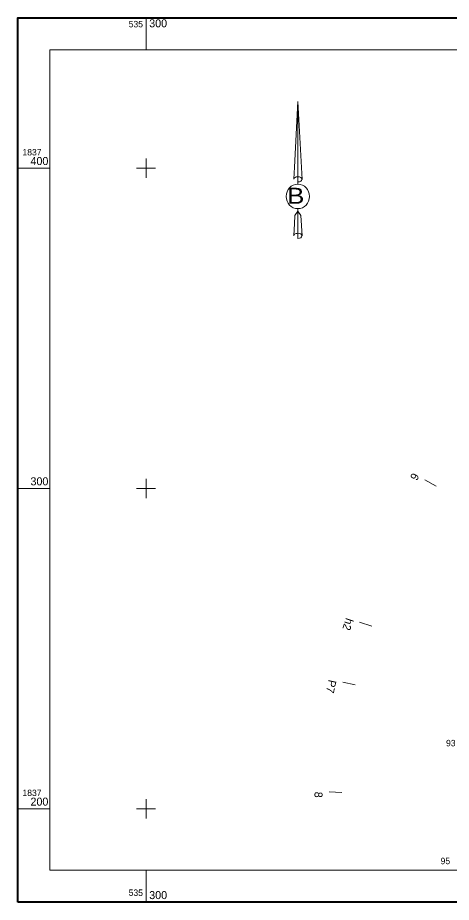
# Model space of a CAD drawing. Header units: metres. Extents: x 535260 to 535657, y 1837171 to 1837447.
# Drawn here: x 535259.9 to 535395.4, y 1837170.8 to 1837447 of the extents above; entities that cross this region are included whole.
import ezdxf
from ezdxf.enums import TextEntityAlignment as Align

# ---------------------------------------------------------------- set-up
doc = ezdxf.new("R2010")
doc.units = ezdxf.units.M
doc.header["$MEASUREMENT"] = 0
for name, color, linetype, lineweight in [('Level 2', 1, 'Continuous', 0), ('Level 4', 1, 'Continuous', 0), ('Level 51', 1, 'Continuous', 0), ('Level 62', 1, 'Continuous', 0), ('Level 63', 1, 'Continuous', 0)]:
    doc.layers.add(name, color=color, linetype=linetype, lineweight=lineweight)
doc.styles.add('Style-CHAR_FAST_FONT', font='CHAR_FAST_FONT.shx')

# ---------------------------------------------------------------- blocks, each defined once
blk = doc.blocks.new('*U42')
at = {"layer": 'Level 51', "color": 7, "linetype": 'Continuous', "lineweight": 0}
for p, q in [((0.07, 50.72), (-2.5, 2.07)), ((0.07, 50.72), (3.14, -6.89)), ((0.07, 50.72), (3.14, -6.89)), ((0.07, 50.72), (3.14, -6.89)), ((0.07, -4.96), (0.07, 50.72)), ((-2.5, 2.07), (-3, -6.78)), ((0.07, -4.96), (0.07, -7.19)), ((0.07, -7.19), (0.07, -8.84)), ((0.07, -8.84), (0.07, -10.5)), ((0.07, -8.84), (0.07, -10.5)), ((0.07, -8.84), (0.07, -10.5)), ((3.14, -6.89), (3.14, -6.78)), ((0.07, -30.45), (-2.19, -33.64)), ((0.07, -30.45), (0.07, -28.56)), ((0.07, -30.45), (0.07, -28.56)), ((0.07, -30.45), (0.07, -28.56)), ((0.07, -30.45), (2.33, -33.64)), ((0.07, -30.45), (2.33, -33.64)), ((0.07, -30.45), (2.33, -33.64)), ((0.07, -46.78), (0.07, -30.45)), ((-2.19, -33.64), (-2.5, -39.71)), ((2.33, -33.64), (3.14, -48.71)), ((2.33, -33.64), (3.14, -48.71)), ((2.33, -33.64), (3.14, -48.71)), ((-2.5, -39.71), (-3, -48.51)), ((0.07, -46.78), (0.07, -48.97)), ((0.07, -48.97), (0.07, -50.65)), ((3.14, -48.71), (3.14, -48.51))]:
    blk.add_line(p, q, dxfattribs=at)
at = {"layer": 'Level 51', "color": 7, "linetype": 'Continuous', "lineweight": 0, "extrusion": (0, 0, -1)}
for centre, start_param, end_param in [((0.05, -6.9), 3.208733, 4.712389), ((0.05, -48.69), 3.208907, 3.792116), ((0.05, -48.69), 3.792116, 4.712389)]:
    blk.add_ellipse(centre, major_axis=(3.06, 0), ratio=0.632193, start_param=start_param, end_param=end_param, dxfattribs=at)
at = {"layer": 'Level 51', "color": 7, "linetype": 'Continuous', "lineweight": 0}
for centre, start_param, end_param in [((0.05, -6.9), 0.067141, 1.570796), ((0.05, -6.9), 4.712389, 6.283185), ((0.05, -48.69), 0.067141, 1.570796), ((0.05, -48.69), 4.712389, 6.283185)]:
    blk.add_ellipse(centre, major_axis=(3.06, 0), ratio=0.632193, start_param=start_param, end_param=end_param, dxfattribs=at)
blk.add_ellipse((0.05, -19.52), major_axis=(0, 9.03), ratio=0.956213, dxfattribs=at)
at = {"layer": 'Level 51', "color": 7, "linetype": 'Continuous', "lineweight": 0, "insert": (-1.42, -24.91), "char_height": 11.8046, "attachment_point": 8, "line_spacing_factor": 0.60241, "style": 'Style-CHAR_FAST_FONT'}
blk.add_mtext('\\H1.000000x;\\W1.194961;\\T1.000;B\\P', dxfattribs=at)

msp = doc.modelspace()

# ---------------------------------------------------------------- linework, layer by layer
at = {"layer": 'Level 2', "color": 7, "linetype": 'Continuous', "lineweight": 0}
for p, q in [((535390.58, 1837300.76), (535387.09, 1837302.7)), ((535370.52, 1837257.03), (535366.73, 1837258.31)), ((535365.36, 1837238.67), (535361.46, 1837239.53)), ((535361.16, 1837205.13), (535357.16, 1837205.29))]:
    msp.add_line(p, q, dxfattribs=at)
at = {"layer": 'Level 62', "color": 7, "linetype": 'Continuous', "lineweight": 0, "flags": 128}
msp.add_lwpolyline([(535551.25, 1837437), (535646.62, 1837437), (535646.62, 1837180.82), (535269.91, 1837180.82), (535269.91, 1837437), (535551.25, 1837437)], dxfattribs=at)
at = {"layer": 'Level 63', "color": 7, "linetype": 'Continuous', "lineweight": 0}
for p, q in [((535300, 1837437), (535300, 1837447)), ((535300, 1837397), (535300, 1837403)), ((535259.91, 1837400), (535269.91, 1837400)), ((535297, 1837400), (535303, 1837400)), ((535300, 1837297), (535300, 1837303)), ((535259.91, 1837300), (535269.91, 1837300)), ((535297, 1837300), (535303, 1837300)), ((535300, 1837197), (535300, 1837203)), ((535259.91, 1837200), (535269.91, 1837200)), ((535297, 1837200), (535303, 1837200)), ((535300, 1837170.82), (535300, 1837180.82))]:
    msp.add_line(p, q, dxfattribs=at)
at = {"layer": 'Level 63', "color": 7, "linetype": 'Continuous', "lineweight": 40, "flags": 128}
msp.add_lwpolyline([(535259.91, 1837170.82), (535259.91, 1837447), (535656.62, 1837447), (535656.62, 1837170.82)], close=True, dxfattribs=at)
at = {"layer": 'Level 63', "color": 7, "linetype": 'Continuous', "lineweight": 13, "flags": 128}
msp.add_lwpolyline([(535269.91, 1837180.82), (535269.91, 1837437), (535646.62, 1837437), (535646.62, 1837180.82)], close=True, dxfattribs=at)

# ---------------------------------------------------------------- block references
at = {"layer": 'Level 51', "color": 7, "linetype": 'Continuous', "lineweight": 0, "xscale": 0.422397414644141, "yscale": 0.422397414644141, "zscale": 0.422397414644141}
msp.add_blockref('*U42', (535347.4, 1837399.44), dxfattribs=at)

# ---------------------------------------------------------------- texts
at = {"layer": 'Level 2', "color": 7, "linetype": 'Continuous', "lineweight": 0, "char_height": 2.5, "attachment_point": 1, "line_spacing_factor": 0.783131, "style": 'Style-CHAR_FAST_FONT'}
for s, insert, rotation in [('6\\P', (535385.46, 1837303.9), 240.8643), ('h2\\P', (535364.85, 1837258.98), 251.2757), ('P7\\P', (535359.5, 1837239.92), 257.4688), ('8\\P', (535355.16, 1837205.28), 267.7338)]:
    msp.add_mtext(s, dxfattribs=dict(at, insert=insert, rotation=rotation))
at = {"layer": 'Level 4', "color": 1, "linetype": 'Continuous', "lineweight": 0, "style": 'Style-CHAR_FAST_FONT'}
for s, p in [('93', (535395.19, 1837220.53)), ('95', (535393.5, 1837183.72))]:
    msp.add_text(s, height=2, dxfattribs=at).set_placement(p, align=Align.MIDDLE_CENTER)
at = {"layer": 'Level 63', "color": 7, "linetype": 'Continuous', "lineweight": 0, "style": 'Style-CHAR_FAST_FONT'}
for p in [(535299.04, 1837444), (535299.04, 1837172.82)]:
    msp.add_text('535', height=2, dxfattribs=at).set_placement(p, align=Align.RIGHT)
for s, height, p in [('300', 2.5, (535301, 1837444)), ('1837', 2, (535261.41, 1837404)), ('400', 2.5, (535263.91, 1837401)), ('300', 2.5, (535263.91, 1837301)), ('1837', 2, (535261.41, 1837204)), ('200', 2.5, (535263.91, 1837201)), ('300', 2.5, (535301, 1837171.82))]:
    msp.add_text(s, height=height, dxfattribs=at).set_placement(p)

doc.saveas('drawing.dxf')
